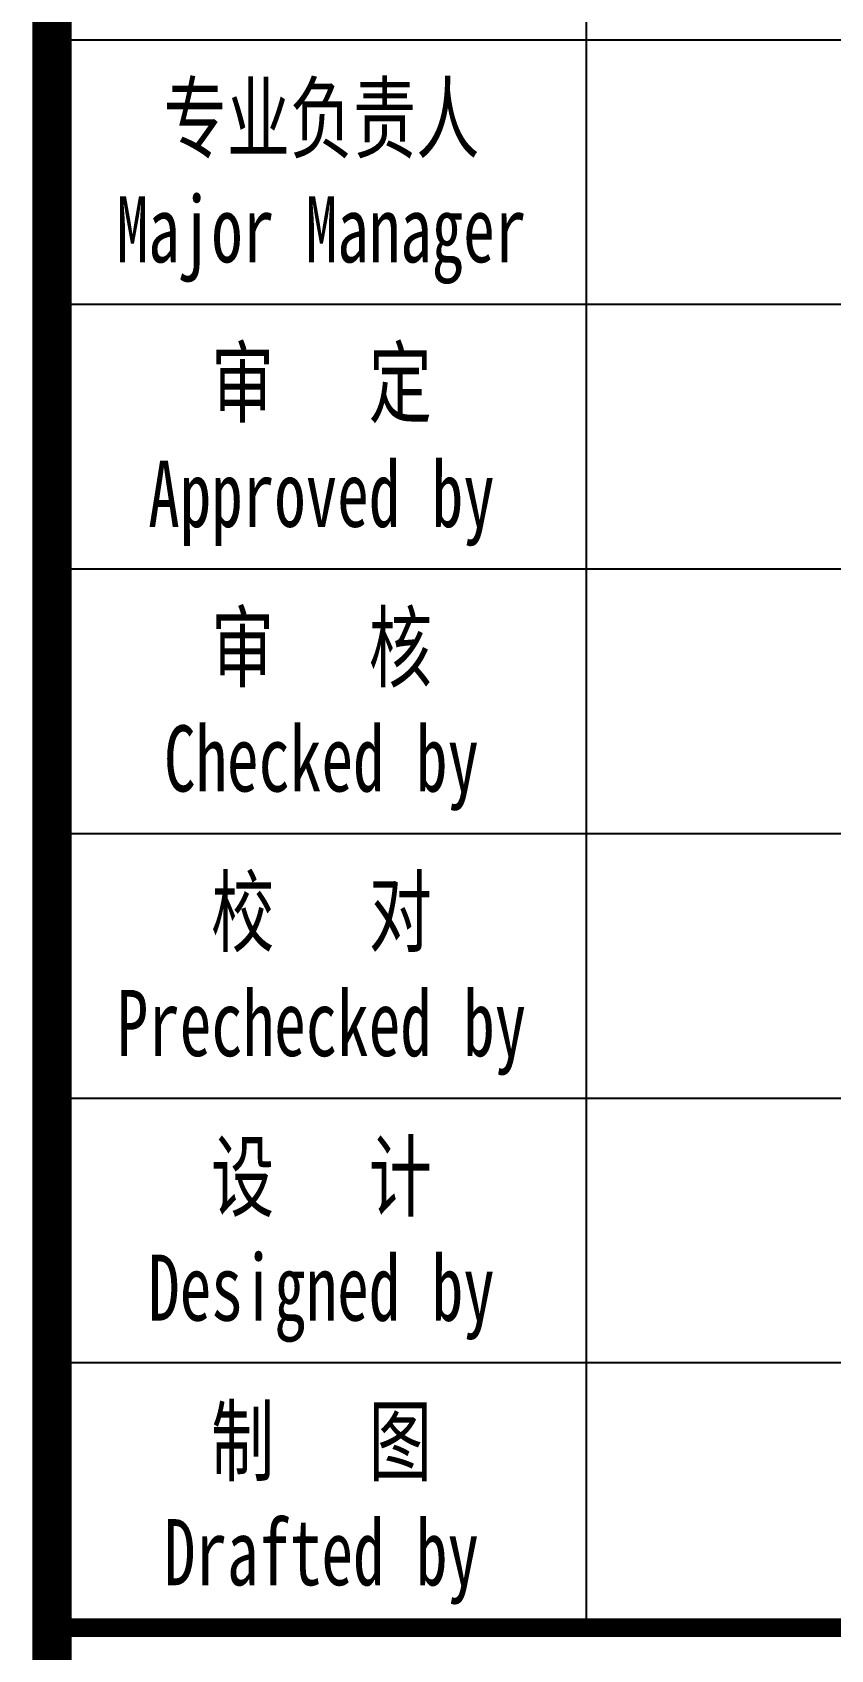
# Model space of a CAD drawing. Extents: x 177291 to 1288761, y 177638 to 322898.
# Drawn here: x 675665 to 678890, y 184811 to 191346 of the extents above; entities that cross this region are included whole.
import ezdxf
from ezdxf.enums import TextEntityAlignment as Align

# ---------------------------------------------------------------- set-up
doc = ezdxf.new("R2010")
doc.units = 0
doc.header["$LTSCALE"] = 1000
doc.layers.add('PUB_TITLE', color=4, linetype='Continuous')
doc.styles.add('_gyy_title_ST', font='', dxfattribs={"width": 0.8})
doc.styles.get('_gyy_title_ST').set_extended_font_data('SimSun')

msp = doc.modelspace()

# ---------------------------------------------------------------- linework, layer by layer
at = {"layer": 'PUB_TITLE'}
for p, q in [((677902.44, 192383.36), (677902.44, 184900.21)), ((683247.55, 191314.34), (675764.39, 191314.34)), ((683247.55, 190245.32), (675764.39, 190245.32)), ((683247.55, 189176.3), (675764.39, 189176.3)), ((683247.55, 188107.28), (675764.39, 188107.28)), ((683247.55, 187038.25), (675764.39, 187038.25)), ((683247.55, 185969.23), (675764.39, 185969.23))]:
    msp.add_line(p, q, dxfattribs=at)
at = {"layer": 'PUB_TITLE', "const_width": 159.09}
msp.add_lwpolyline([(675744.81, 239899.66), (683169.08, 239899.66), (683169.08, 179020.59), (675744.81, 179020.59)], close=True, dxfattribs=at)
at = {"layer": 'PUB_TITLE', "const_width": 74.83}
msp.add_lwpolyline([(675764.39, 184900.21), (683247.55, 184900.21)], dxfattribs=at)

# ---------------------------------------------------------------- texts
at = {"layer": 'PUB_TITLE', "style": '_gyy_title_ST', "width": 0.7}
for s, height, p in [('专业负责人', 267.255, (676833.41, 190865.35)), ('Major Manager', 267.2551, (676833.41, 190416.36)), ('审   定', 267.255, (676833.43, 189796.33)), ('Approved by', 267.2551, (676833.41, 189347.34)), ('审   核', 267.255, (676833.43, 188727.31)), ('Checked by', 267.255, (676833.41, 188278.32)), ('校   对', 267.255, (676833.43, 187658.29)), ('Prechecked by', 267.2551, (676833.41, 187209.3)), ('设   计', 267.255, (676833.43, 186589.26)), ('Designed by', 267.2551, (676833.41, 186140.28)), ('制   图', 267.255, (676833.43, 185520.24)), ('Drafted by', 267.255, (676833.41, 185071.26))]:
    msp.add_text(s, height=height, dxfattribs=at).set_placement(p, align=Align.CENTER)

doc.saveas('drawing.dxf')
